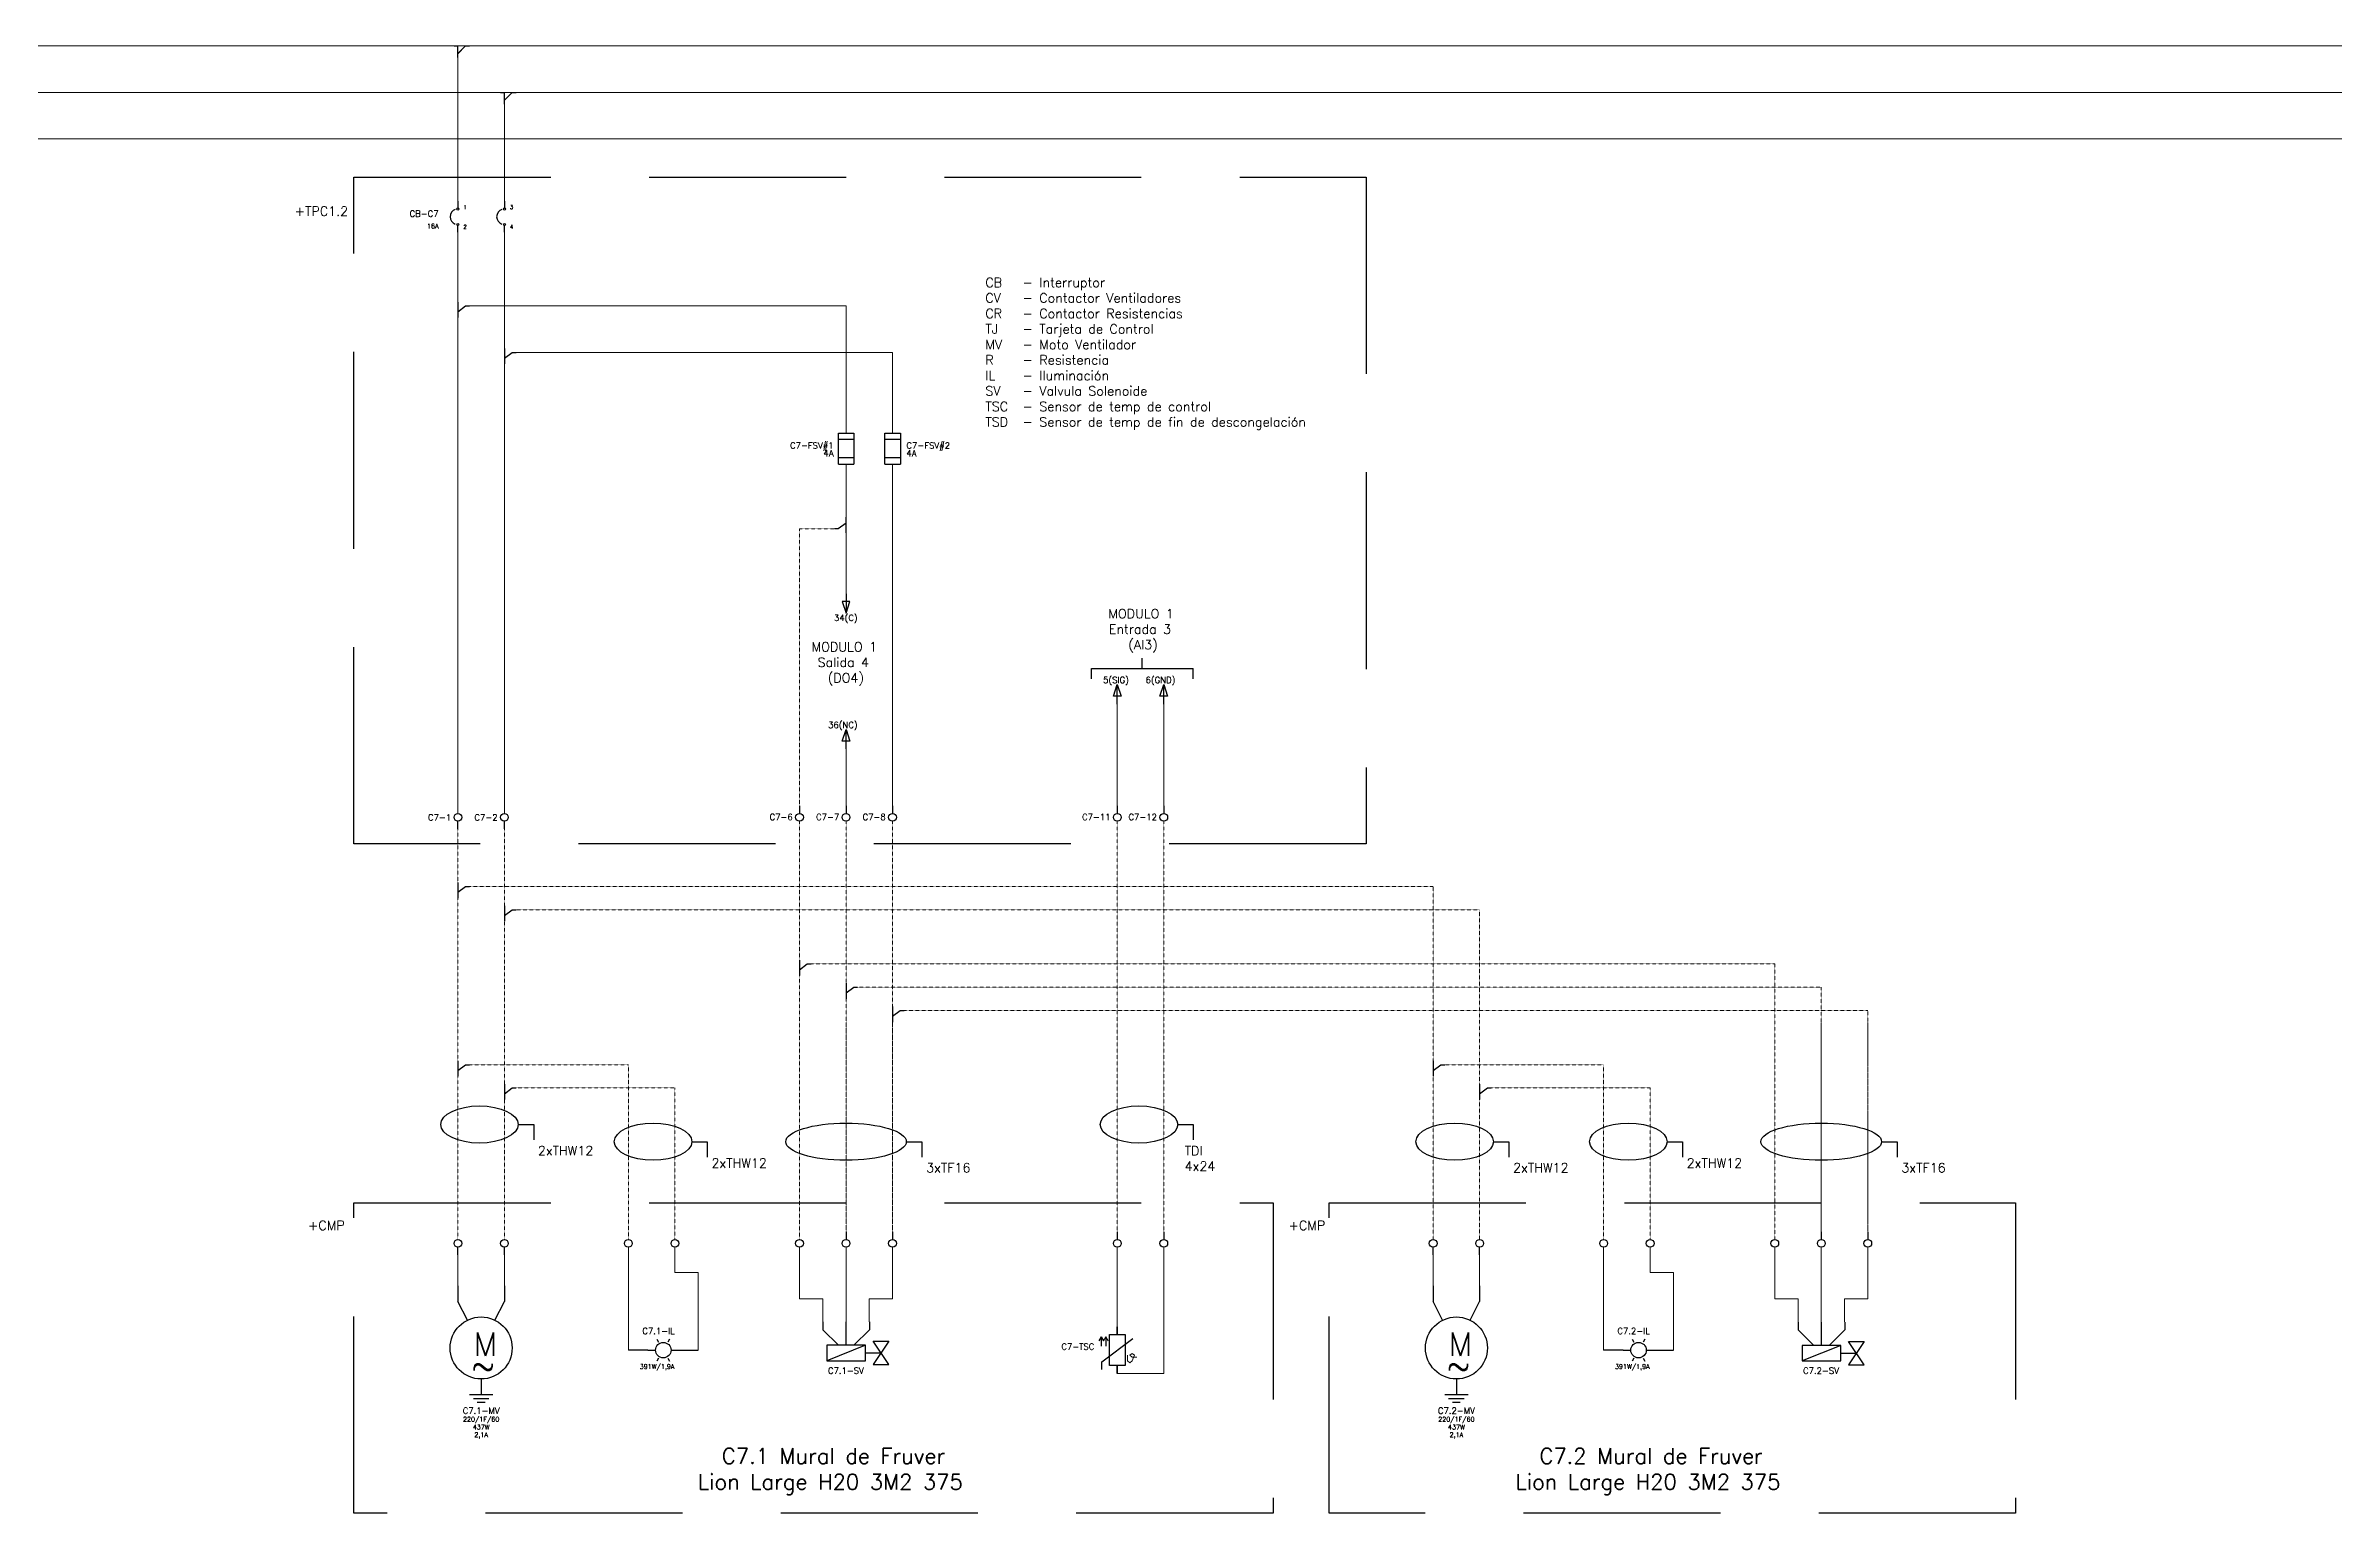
# Model space of a CAD drawing. Header units: inches. Extents: x 75782 to 87231, y -34126 to -18655.
# Drawn here: x 81470 to 82946, y -22496 to -21549 of the extents above; entities that cross this region are included whole.
import ezdxf
from ezdxf.enums import TextEntityAlignment as Align

# ---------------------------------------------------------------- set-up
doc = ezdxf.new("R2010")
doc.units = ezdxf.units.IN
doc.header["$MEASUREMENT"] = 0
doc.linetypes.add('DASHED', pattern=[19.05, 12.7, -6.35])
doc.linetypes.add('EPLANLINE7', pattern=[0])
for name, color, linetype, lineweight in [('A-Cable Belden', 9, 'Continuous', 18), ('A-Cables 220V', 6, 'Continuous', 18), ('SYMBOL', 2, 'Continuous', 25)]:
    doc.layers.add(name, color=color, linetype=linetype, lineweight=lineweight)
doc.layers.add('TEXTOS', color=7, linetype='Continuous')
doc.styles.get("Standard").update_dxf_attribs({"font": 'ROMANS.SHX'})

# ---------------------------------------------------------------- blocks, each defined once
blk = doc.blocks.new('derivación inferior')
for p, q in [((-2.5, 0), (0, 0)), ((0, -7.5), (0, 0)), ((0, -5), (5, 0)), ((5, 0), (7.5, 0))]:
    blk.add_line(p, q)
blk = doc.blocks.new('2F Breaker')
for p, q in [((0, 0), (0, -4.3)), ((30, 0), (30, -4.3)), ((0, -20), (0, -15.7)), ((30, -20), (30, -15.7))]:
    blk.add_line(p, q)
for centre in [(0, -5), (0, -15), (30, -5), (30, -15)]:
    blk.add_circle(centre, 0.653)
for centre in [(0, -10), (30, -10)]:
    blk.add_arc(centre, 5, 110, 250)
for s, p in [('1', (3.6, -5)), ('3', (33.6, -5)), ('2', (3.6, -17.7)), ('4', (33.6, -17.7))]:
    blk.add_text(s, height=2.5).set_placement(p)
at = {"flags": 4}
for tag, height, p in [('FEATURES', 3, (-12.5, -17.5)), ('NAME', 4, (-12.5, -10))]:
    blk.add_attdef(tag, text='', height=height, dxfattribs=at).set_placement(p, align=Align.RIGHT)
blk = doc.blocks.new('2F motor')
for p, q in [((0, 0), (0, -10)), ((30, 0), (30, -10)), ((6.1, -22.1), (0, -10)), ((23.9, -22.1), (30, -10)), ((7.5, -70), (22.5, -70)), ((10, -72.5), (20, -72.5)), ((15, -60), (15, -70)), ((12.5, -75), (17.5, -75))]:
    blk.add_line(p, q)
blk.add_circle((15, -40), 20)
blk.add_text('M', height=15).set_placement((10, -45))
at = {"insert": (8.6, -43.8), "char_height": 15, "width": 78.304, "attachment_point": 1}
blk.add_mtext('{\\Fsimplex|c0;~}', dxfattribs=at)
at = {"flags": 4}
for tag, height, p in [('VOLTAJE', 3, (15, -87.5)), ('NAME', 4, (15, -82.5)), ('CURRENT', 3, (15, -97.5)), ('HP', 3, (15, -92.5))]:
    blk.add_attdef(tag, text='', height=height, dxfattribs=at).set_placement(p, align=Align.CENTER)
blk = doc.blocks.new('derivación a la derecha')
for p, q in [((0, 2.5), (0, -7.5)), ((0, -3.75), (5, 0)), ((5, 0), (7.5, 0))]:
    blk.add_line(p, q)
blk = doc.blocks.new('Temperature sensor')
for p, q in [((-10, -22.5), (10, -7.5)), ((-10, -27.5), (-10, -22.5))]:
    blk.add_line(p, q)
for points in [[(0, 0), (0, 0), (0, -5), (0, -5)], [(-5, -5), (5, -5), (5, -25), (-5, -25)], [(0, -30), (0, -30), (0, -25), (0, -25)]]:
    blk.add_lwpolyline(points, close=True)
at = {"layer": 'SYMBOL', "color": 0, "linetype": 'EPLANLINE7', "lineweight": 25}
for p, q in [((-10.4, -6.5), (-11.9, -8.9)), ((-10.4, -6.5), (-10.4, -12.5)), ((-10.4, -6.5), (-8.9, -8.9)), ((-7.4, -6.5), (-7.4, -12.5))]:
    blk.add_line(p, q, dxfattribs=at)
at = {"layer": 'SYMBOL', "color": 0, "linetype": 'EPLANLINE7', "lineweight": 13}
for p, q in [((-7.4, -6.5), (-8.9, -8.9)), ((-7.4, -6.5), (-5.9, -8.9)), ((-7.4, -12.5), (-7.4, -12.5)), ((-7.4, -12.5), (-7.4, -12.5)), ((6.6, -18.3), (6.6, -21.9)), ((6.6, -21.9), (8.1, -23.1)), ((9.6, -17.1), (8.1, -18.3)), ((8.1, -18.3), (9.6, -19.5)), ((8.1, -23.1), (9.6, -21.9)), ((11.1, -18.3), (9.6, -17.1)), ((9.6, -21.9), (11.1, -18.3)), ((9.6, -19.5), (12.6, -19.5))]:
    blk.add_line(p, q, dxfattribs=at)
at = {"flags": 4}
blk.add_attdef('NAME', text='', height=4, dxfattribs=at).set_placement((-14.8, -14.6), align=Align.RIGHT)
blk = doc.blocks.new('Arrow-down')
for p, q in [((0, 0), (0, -12.5)), ((2.5, -5), (-2.5, -5)), ((-2.5, -5), (0, -12.5)), ((0, -12.5), (2.5, -5))]:
    blk.add_line(p, q)
at = {"flags": 4}
blk.add_attdef('NAME', text='', height=4, dxfattribs=at).set_placement((7.5, -17.5), align=Align.RIGHT)
blk = doc.blocks.new('Arrow-up')
for p, q in [((-2.5, 5), (0, 12.5)), ((2.5, 5), (-2.5, 5)), ((0, 0), (0, 12.5)), ((0, 12.5), (2.5, 5))]:
    blk.add_line(p, q)
at = {"flags": 4}
blk.add_attdef('NAME', text='', height=4, dxfattribs=at).set_placement((7.5, 13.5), align=Align.RIGHT)
blk = doc.blocks.new('Fusible')
at = {"color": 0, "ltscale": 0.1}
for p, q in [((45791, 2917.9), (45791, 2937.9)), ((45791, 2937.9), (45801, 2937.9)), ((45791, 2933.9), (45801, 2933.9)), ((45801, 2937.9), (45801, 2917.9)), ((45801, 2921.9), (45791, 2921.9)), ((45791, 2917.9), (45801, 2917.9))]:
    blk.add_line(p, q, dxfattribs=at)
at = {"flags": 4}
for p in [(45787.9, 2927.9), (45787.9, 2922.9)]:
    blk.add_attdef('NAME', text='', height=4, dxfattribs=at).set_placement(p, align=Align.RIGHT)
blk = doc.blocks.new('fusible1')
at = {"color": 0, "ltscale": 0.1}
for p, q in [((45821, 2917.9), (45821, 2937.9)), ((45821, 2937.9), (45831, 2937.9)), ((45821, 2933.9), (45831, 2933.9)), ((45831, 2937.9), (45831, 2917.9)), ((45831, 2921.9), (45821, 2921.9)), ((45821, 2917.9), (45831, 2917.9))]:
    blk.add_line(p, q, dxfattribs=at)
at = {"flags": 4}
for p in [(45834.9, 2927.9), (45834.9, 2922.9)]:
    blk.add_attdef('NAME', p, '', height=4, dxfattribs=at)
blk = doc.blocks.new('Borne - abajo')
blk.add_line((0, 0), (0, 5))
blk.add_circle((0, 7.5), 2.5)
at = {"flags": 4}
blk.add_attdef('NAME', text='', height=4, dxfattribs=at).set_placement((-4.4, 5.3), align=Align.RIGHT)
blk.add_attdef('#', (4.6, 5.9), '', height=3, dxfattribs=at)
blk = doc.blocks.new('Borne - arriba')
blk.add_line((0, 0), (0, -5))
blk.add_circle((0, -7.5), 2.5)
at = {"flags": 4}
blk.add_attdef('NAME', text='', height=4, dxfattribs=at).set_placement((-4.4, -9.3), align=Align.RIGHT)
blk.add_attdef('#', (4.6, -8.9), '', height=3, dxfattribs=at)
blk = doc.blocks.new('Pilot Light')
for p, q in [((-10, 0), (-5, 0)), ((-4.1, 7.1), (-3, 5.2)), ((4.1, 7.1), (3, 5.2)), ((5, 0), (10, 0)), ((-3, -5.2), (-4.1, -7.1)), ((3, -5.2), (4.1, -7.1))]:
    blk.add_line(p, q)
blk.add_circle((0, 0), 5)
at = {"flags": 4}
for tag, height, p in [('NAME', 4, (7.4, 10.4)), ('COLOR', 3, (7.2, -12.1))]:
    blk.add_attdef(tag, text='', height=height, dxfattribs=at).set_placement(p, align=Align.RIGHT)
blk = doc.blocks.new('AMI-140')
at = {"ltscale": 0.1}
for p, q in [((97291.8, 2.1), (97291.8, -2.9)), ((97306.8, -12.9), (97306.8, 2.1)), ((97321.8, 2.1), (97321.8, -2.9)), ((97291.8, -2.9), (97301.8, -12.9)), ((97294.3, -12.9), (97294.3, -22.9)), ((97319.3, -12.9), (97294.3, -12.9)), ((97319.3, -12.9), (97294.3, -22.9)), ((97321.8, -2.9), (97311.8, -12.9)), ((97319.3, -22.9), (97319.3, -12.9)), ((97324.3, -10.4), (97334.3, -10.4)), ((97334.3, -25.4), (97324.3, -10.4)), ((97334.3, -10.4), (97324.3, -25.4)), ((97294.3, -22.9), (97319.3, -22.9)), ((97319.3, -17.9), (97329.3, -17.9)), ((97324.3, -25.4), (97334.3, -25.4))]:
    blk.add_line(p, q, dxfattribs=at)
at = {"flags": 4}
blk.add_attdef('NAME', text='', height=4, dxfattribs=at).set_placement((97318.2, -31.4), align=Align.RIGHT)

msp = doc.modelspace()

# ---------------------------------------------------------------- linework, layer by layer
at = {"ltscale": 0.1}
for p, q in [((82144.2, -21957.2), (82144.2, -21950.5)), ((82144.2, -21950.5), (82209.7, -21950.5)), ((82176.9, -21950.5), (82176.9, -21943.8)), ((82209.7, -21957.2), (82209.7, -21950.5)), ((81774.3, -22244.7), (81784.3, -22244.7)), ((81784.3, -22244.7), (81784.3, -22254.7)), ((82199.8, -22244.7), (82209.8, -22244.7)), ((82209.8, -22244.7), (82209.8, -22254.7)), ((81886.3, -22255.8), (81896.3, -22255.8)), ((81896.3, -22255.8), (81896.3, -22265.8)), ((82024.8, -22255.8), (82034.8, -22255.8)), ((82034.8, -22255.8), (82034.8, -22265.8)), ((82403.5, -22255.8), (82413.5, -22255.8)), ((82413.5, -22255.8), (82413.5, -22265.8)), ((82515.5, -22255.8), (82525.5, -22255.8)), ((82525.5, -22255.8), (82525.5, -22265.8)), ((82653.9, -22255.8), (82663.9, -22255.8)), ((82663.9, -22255.8), (82663.9, -22265.8))]:
    msp.add_line(p, q, dxfattribs=at)
for p, q in [((81985.8, -22313.9), (81985.8, -22318.9)), ((81985.8, -22313.9), (81985.8, -22318.9)), ((81985.8, -22313.9), (81985.8, -22318.9)), ((81985.8, -22313.9), (81985.8, -22318.9)), ((82015.8, -22313.9), (82015.8, -22318.9)), ((82015.8, -22313.9), (82015.8, -22318.9)), ((82015.8, -22313.9), (82015.8, -22318.9)), ((82015.8, -22313.9), (82015.8, -22318.9)), ((82160.8, -22313.9), (82160.8, -22318.9)), ((82190.8, -22313.9), (82190.8, -22318.9)), ((82615, -22313.9), (82615, -22318.9)), ((82615, -22313.9), (82615, -22318.9)), ((82615, -22313.9), (82615, -22318.9)), ((82615, -22313.9), (82615, -22318.9)), ((82645, -22313.9), (82645, -22318.9)), ((82645, -22313.9), (82645, -22318.9)), ((82645, -22313.9), (82645, -22318.9)), ((82645, -22313.9), (82645, -22318.9)), ((81735.4, -22328.9), (81735.4, -22323.9)), ((81765.4, -22328.9), (81765.4, -22323.9)), ((82364.6, -22328.9), (82364.6, -22323.9)), ((82394.6, -22328.9), (82394.6, -22323.9)), ((81857.9, -22390.3), (81845.4, -22390.3)), ((81877.9, -22390.3), (81890.4, -22390.3)), ((82487.1, -22390.3), (82474.6, -22390.3)), ((82507.1, -22390.3), (82519.6, -22390.3))]:
    msp.add_line(p, q)
at = {"linetype": 'DASHED', "ltscale": 10}
for points in [[(81668.3, -21633.4), (82321.3, -21633.4), (82321.3, -22063.7), (81668.3, -22063.7)], [(81668.3, -22295.3), (82261.3, -22295.2), (82261.3, -22495.5), (81668.3, -22495.5)], [(82297.5, -22295.3), (82740.4, -22295.2), (82740.4, -22495.5), (82297.5, -22495.5)]]:
    msp.add_lwpolyline(points, close=True, dxfattribs=at)
for centre in [(81735.4, -22321.4), (81765.4, -22321.4), (81845.4, -22321.4), (81875.4, -22321.4), (81955.8, -22321.4), (81985.8, -22321.4), (81985.8, -22321.4), (81985.8, -22321.4), (81985.8, -22321.4), (81985.8, -22321.4), (81985.8, -22321.4), (82015.8, -22321.4), (82015.8, -22321.4), (82015.8, -22321.4), (82015.8, -22321.4), (82015.8, -22321.4), (82015.8, -22321.4), (82160.8, -22321.4), (82190.8, -22321.4), (82364.6, -22321.4), (82394.6, -22321.4), (82474.6, -22321.4), (82504.6, -22321.4), (82585, -22321.4), (82615, -22321.4), (82615, -22321.4), (82615, -22321.4), (82615, -22321.4), (82615, -22321.4), (82615, -22321.4), (82645, -22321.4), (82645, -22321.4), (82645, -22321.4), (82645, -22321.4), (82645, -22321.4), (82645, -22321.4)]:
    msp.add_circle(centre, 2.5)
at = {"ltscale": 0.1}
for centre, major_axis, ratio in [((81749.3, -22244.7), (-25, 0), 0.48), ((82174.8, -22244.7), (-25, 0), 0.48), ((81861.3, -22255.8), (-25, 0), 0.48), ((81985.8, -22255.8), (-38.9, 0), 0.308382), ((82378.5, -22255.8), (-25, 0), 0.48), ((82490.5, -22255.8), (-25, 0), 0.48), ((82615, -22255.8), (-38.9, 0), 0.308382)]:
    msp.add_ellipse(centre, major_axis=major_axis, ratio=ratio, dxfattribs=at)
at = {"layer": 'A-Cable Belden'}
for p, q in [((82160.8, -22044), (82160.8, -21973.4)), ((82190.8, -21973.4), (82190.8, -22044)), ((82160.8, -22377.8), (82160.8, -22323.9)), ((82190.8, -22323.9), (82190.8, -22405.3)), ((82190.8, -22405.3), (82160.8, -22405.3))]:
    msp.add_line(p, q, dxfattribs=at)
at = {"layer": 'A-Cable Belden', "linetype": 'DASHED', "ltscale": 0.01}
for p, q in [((82160.8, -22049), (82160.8, -22313.9)), ((82190.8, -22049), (82190.8, -22313.9))]:
    msp.add_line(p, q, dxfattribs=at)
at = {"layer": 'A-Cables 220V'}
for p, q in [((80133, -21548.8), (86791.7, -21548.8)), ((81735.4, -21649), (81735.4, -21548.8)), ((80163, -21578.8), (86791.7, -21578.8)), ((81765.4, -21649), (81765.4, -21578.8)), ((80193, -21608.8), (86791.7, -21608.8)), ((81735.4, -21669), (81735.4, -21714)), ((81765.4, -21669), (81765.4, -21744)), ((81742.9, -21716.5), (81985.8, -21716.5)), ((81985.8, -21716.5), (81985.8, -21798.6)), ((81735.4, -21724), (81735.4, -22044)), ((81772.9, -21746.5), (82015.8, -21746.5)), ((82015.8, -21746.5), (82015.8, -21798.6)), ((81765.4, -21754), (81765.4, -22044)), ((81985.8, -21818.6), (81985.8, -21902.3)), ((82015.8, -21818.6), (82015.8, -22044)), ((81985.8, -22002.4), (81985.8, -22044)), ((81735.4, -22323.9), (81735.4, -22348.9)), ((81765.4, -22323.9), (81765.4, -22348.9)), ((81845.4, -22323.9), (81845.4, -22390.3)), ((81875.4, -22323.9), (81875.4, -22340.3)), ((81955.8, -22323.9), (81955.8, -22357.1)), ((81985.8, -22323.9), (81985.8, -22383.2)), ((81985.8, -22323.9), (81985.8, -22372.1)), ((81985.8, -22323.9), (81985.8, -22372.1)), ((82015.8, -22323.9), (82015.8, -22357.1)), ((82364.6, -22323.9), (82364.6, -22348.9)), ((82394.6, -22323.9), (82394.6, -22348.9)), ((82474.6, -22323.9), (82474.6, -22390.3)), ((82504.6, -22323.9), (82504.6, -22340.3)), ((82585, -22323.9), (82585, -22357.1)), ((82615, -22323.9), (82615, -22383.2)), ((82615, -22323.9), (82615, -22372.1)), ((82615, -22323.9), (82615, -22372.1)), ((82645, -22323.9), (82645, -22357.1)), ((81890.4, -22340.3), (81875.4, -22340.3)), ((81890.4, -22390.3), (81890.4, -22340.3)), ((82519.6, -22340.3), (82504.6, -22340.3)), ((82519.6, -22390.3), (82519.6, -22340.3)), ((81970.8, -22357.1), (81955.8, -22357.1)), ((81970.8, -22372.1), (81970.8, -22357.1)), ((82000.8, -22372.1), (82000.8, -22357.1)), ((82000.8, -22357.1), (82015.8, -22357.1)), ((82600, -22357.1), (82585, -22357.1)), ((82600, -22372.1), (82600, -22357.1)), ((82630, -22372.1), (82630, -22357.1)), ((82630, -22357.1), (82645, -22357.1))]:
    msp.add_line(p, q, dxfattribs=at)
at = {"layer": 'A-Cables 220V', "linetype": 'DASHED', "ltscale": 0.01}
for p, q in [((81955.8, -21860.4), (81980.8, -21860.4)), ((81955.8, -21860.4), (81955.8, -22039)), ((81735.4, -22054), (81735.4, -22318.9)), ((81765.4, -22054), (81765.4, -22318.9)), ((81955.8, -22049), (81955.8, -22318.9)), ((81985.8, -22049), (81985.8, -22313.9)), ((81985.8, -22049), (81985.8, -22318.9)), ((81985.8, -22054), (81985.8, -22313.9)), ((82015.8, -22049), (82015.8, -22318.9)), ((82015.8, -22054), (82015.8, -22313.9)), ((82364.6, -22091.1), (81740.4, -22091.1)), ((82364.6, -22091.1), (82364.6, -22318.9)), ((82394.6, -22106.1), (81770.4, -22106.1)), ((82394.6, -22106.1), (82394.6, -22318.9)), ((82585, -22141.1), (81963.3, -22141.1)), ((82585, -22318.9), (82585, -22141.1)), ((82615, -22156.1), (81990.8, -22156.1)), ((82615, -22156.1), (82615, -22313.9)), ((82615, -22156.1), (82615, -22318.9)), ((82615, -22156.1), (82615, -22313.9)), ((82645, -22171.1), (82020.8, -22171.1)), ((82645, -22171.1), (82645, -22318.9)), ((82645, -22171.1), (82645, -22313.9)), ((81985.8, -22178.9), (81985.8, -22313.9)), ((82015.8, -22178.9), (82015.8, -22313.9)), ((82615, -22178.9), (82615, -22313.9)), ((82645, -22178.9), (82645, -22313.9)), ((81845.4, -22206.1), (81742.9, -22206.1)), ((81845.4, -22206.1), (81845.4, -22318.9)), ((82474.6, -22206.1), (82372.1, -22206.1)), ((82474.6, -22206.1), (82474.6, -22318.9)), ((81875.4, -22221.1), (81772.9, -22221.1)), ((81875.4, -22221.1), (81875.4, -22318.9)), ((82504.6, -22221.1), (82402.1, -22221.1)), ((82504.6, -22221.1), (82504.6, -22318.9)), ((81985.8, -22237.7), (81985.8, -22306.8)), ((82015.8, -22237.7), (82015.8, -22306.8)), ((82615, -22237.7), (82615, -22306.8)), ((82645, -22237.7), (82645, -22306.8))]:
    msp.add_line(p, q, dxfattribs=at)

# ---------------------------------------------------------------- block references
for name, p in [('derivación inferior', (81735.4, -21548.7)), ('derivación inferior', (81735.4, -21548.8)), ('derivación inferior', (81765.4, -21578.8)), ('derivación a la derecha', (81735.4, -21716.5)), ('derivación a la derecha', (81765.4, -21746.5)), ('derivación a la derecha', (81735.4, -22091.1)), ('derivación a la derecha', (81765.4, -22106.1)), ('derivación a la derecha', (81955.8, -22141.1)), ('derivación a la derecha', (81985.8, -22156.1)), ('derivación a la derecha', (82015.8, -22171.1)), ('derivación a la derecha', (81735.4, -22206.1)), ('derivación a la derecha', (82364.6, -22206.1)), ('derivación a la derecha', (81765.4, -22221.1)), ('derivación a la derecha', (82394.6, -22221.1))]:
    msp.add_blockref(name, p)
ref = msp.add_blockref('2F Breaker', (81735.4, -21649))
ref.add_attrib('NAME', 'CB-C7', dxfattribs={"height": 4}).set_placement((81722.9, -21659), align=Align.RIGHT)
ref.add_attrib('FEATURES', '16A', dxfattribs={"height": 3}).set_placement((81722.9, -21666.5), align=Align.RIGHT)
ref = msp.add_blockref('Fusible', (36189.9, -24736.5))
ref.add_attrib('NAME', 'C7-FSV#1', dxfattribs={"height": 4}).set_placement((81977.8, -21808.6), align=Align.RIGHT)
ref.add_attrib('NAME', '4A', dxfattribs={"height": 4}).set_placement((81977.8, -21813.6), align=Align.RIGHT)
ref = msp.add_blockref('fusible1', (36189.9, -24736.5))
ref.add_attrib('NAME', 'C7-FSV#2', (82024.8, -21808.6), dxfattribs={"height": 4})
ref.add_attrib('NAME', '4A', (82024.8, -21813.6), dxfattribs={"height": 4})
at = {"rotation": 180}
msp.add_blockref('derivación a la derecha', (81985.8, -21860.4), dxfattribs=at)
ref = msp.add_blockref('Arrow-down', (81985.8, -21902.3))
ref.add_attrib('NAME', '34(C)', dxfattribs={"height": 4}).set_placement((81993.3, -21919.8), align=Align.RIGHT)
ref = msp.add_blockref('Arrow-up', (82160.8, -21973.4))
ref.add_attrib('NAME', '5(SIG)', dxfattribs={"height": 4}).set_placement((82168.3, -21959.9), align=Align.RIGHT)
ref = msp.add_blockref('Arrow-up', (82190.8, -21973.4))
ref.add_attrib('NAME', '6(GND)', dxfattribs={"height": 4}).set_placement((82198.3, -21959.9), align=Align.RIGHT)
ref = msp.add_blockref('Arrow-up', (81985.8, -22002.4))
ref.add_attrib('NAME', '36(NC)', dxfattribs={"height": 4}).set_placement((81993.3, -21988.9), align=Align.RIGHT)
ref = msp.add_blockref('Borne - arriba', (81955.8, -22039))
ref.add_attrib('NAME', 'C7-6', dxfattribs={"height": 4}).set_placement((81951.4, -22048.3), align=Align.RIGHT)
ref = msp.add_blockref('Borne - arriba', (81985.8, -22039))
ref.add_attrib('NAME', 'C7-7', dxfattribs={"height": 4}).set_placement((81981.4, -22048.3), align=Align.RIGHT)
ref = msp.add_blockref('Borne - arriba', (82015.8, -22039))
ref.add_attrib('NAME', 'C7-8', dxfattribs={"height": 4}).set_placement((82011.4, -22048.3), align=Align.RIGHT)
ref = msp.add_blockref('Borne - arriba', (82160.8, -22039))
ref.add_attrib('NAME', 'C7-11', dxfattribs={"height": 4}).set_placement((82156.4, -22048.3), align=Align.RIGHT)
ref = msp.add_blockref('Borne - arriba', (82190.8, -22039))
ref.add_attrib('NAME', 'C7-12', dxfattribs={"height": 4}).set_placement((82186.4, -22048.3), align=Align.RIGHT)
ref = msp.add_blockref('Borne - abajo', (81735.4, -22054))
ref.add_attrib('NAME', 'C7-1', dxfattribs={"height": 4}).set_placement((81731, -22048.6), align=Align.RIGHT)
ref = msp.add_blockref('Borne - abajo', (81765.4, -22054))
ref.add_attrib('NAME', 'C7-2', dxfattribs={"height": 4}).set_placement((81761, -22048.6), align=Align.RIGHT)
ref = msp.add_blockref('2F motor', (81735.4, -22348.9))
ref.add_attrib('CURRENT', '2,1A', dxfattribs={"height": 3}).set_placement((81750.4, -22446.4), align=Align.CENTER)
ref.add_attrib('HP', '437W', dxfattribs={"height": 3}).set_placement((81750.4, -22441.4), align=Align.CENTER)
ref.add_attrib('VOLTAJE', '220/1F/60', dxfattribs={"height": 3}).set_placement((81750.4, -22436.4), align=Align.CENTER)
ref.add_attrib('NAME', 'C7.1-MV', dxfattribs={"height": 4}).set_placement((81750.4, -22431.4), align=Align.CENTER)
ref = msp.add_blockref('2F motor', (82364.6, -22348.9))
ref.add_attrib('CURRENT', '2,1A', dxfattribs={"height": 3}).set_placement((82379.6, -22446.4), align=Align.CENTER)
ref.add_attrib('HP', '437W', dxfattribs={"height": 3}).set_placement((82379.6, -22441.4), align=Align.CENTER)
ref.add_attrib('VOLTAJE', '220/1F/60', dxfattribs={"height": 3}).set_placement((82379.6, -22436.4), align=Align.CENTER)
ref.add_attrib('NAME', 'C7.2-MV', dxfattribs={"height": 4}).set_placement((82379.6, -22431.4), align=Align.CENTER)
ref = msp.add_blockref('Pilot Light', (81867.9, -22390.3))
ref.add_attrib('NAME', 'C7.1-IL', dxfattribs={"height": 4}).set_placement((81875.3, -22379.9), align=Align.RIGHT)
ref.add_attrib('COLOR', '391W/1,9A', dxfattribs={"height": 3}).set_placement((81875.1, -22402.4), align=Align.RIGHT)
ref = msp.add_blockref('AMI-140', (-15320.9, -22374.2))
ref.add_attrib('NAME', 'C7.1-SV', dxfattribs={"height": 4}).set_placement((81997.3, -22405.6), align=Align.RIGHT)
ref = msp.add_blockref('Temperature sensor', (82160.8, -22375.3))
ref.add_attrib('NAME', 'C7-TSC', dxfattribs={"height": 4}).set_placement((82146, -22390), align=Align.RIGHT)
ref = msp.add_blockref('Pilot Light', (82497.1, -22390.3))
ref.add_attrib('NAME', 'C7.2-IL', dxfattribs={"height": 4}).set_placement((82504.4, -22379.9), align=Align.RIGHT)
ref.add_attrib('COLOR', '391W/1,9A', dxfattribs={"height": 3}).set_placement((82504.3, -22402.4), align=Align.RIGHT)
ref = msp.add_blockref('AMI-140', (-14691.7, -22374.3))
ref.add_attrib('NAME', 'C7.2-SV', dxfattribs={"height": 4}).set_placement((82626.4, -22405.6), align=Align.RIGHT)

# ---------------------------------------------------------------- texts
at = {"layer": 'TEXTOS', "char_height": 6, "attachment_point": 1}
for s, width, insert in [('+TPC1.2', 26.886, (81630.1, -21652.4)), ('CB^I- Interruptor\\PCV^I- Contactor Ventiladores\\PCR^I- Contactor Resistencias\\PTJ^I- Tarjeta de Control\\PMV^I- Moto Ventilador\\PR^I- Resistencia\\PIL^I- Iluminación\\PSV^I- Valvula Solenoide\\PTSC^I- Sensor de temp de control\\PTSD^I- Sensor de temp de fin de descongelación', 252.141, (82075.7, -21698.4)), ('\\pi103.78;MODULO 1\\P\\pi104.07;Entrada 3\\P\\pi116.64;(AI3)', 252.141, (82051.3, -21912.1)), ('\\pi103.78;MODULO 1\\P\\pi107.64;Salida 4\\P\\pi114.21;(DO4)', 252.141, (81859.8, -21933.5)), ('2xTHW12', 128.511, (81787, -22258.6)), ('TDI\\P4x24', 128.511, (82204.3, -22258.6)), ('2xTHW12', 128.511, (81899, -22266.6)), ('3xTF16', 128.511, (82037.5, -22269.6)), ('2xTHW12', 128.511, (82416.2, -22269.6)), ('2xTHW12', 128.511, (82528.2, -22266.6)), ('3xTF16', 128.511, (82666.7, -22269.6)), ('+CMP', 26.886, (81638.7, -22306.8)), ('+CMP', 26.886, (82271.3, -22306.8))]:
    msp.add_mtext_dynamic_manual_height_columns(s, width=width, gutter_width=1250, heights=[0], dxfattribs=dict(at, insert=insert))
at = {"layer": 'TEXTOS', "linetype": 'DASHED', "ltscale": 0.1, "char_height": 10, "attachment_point": 1}
for s, width, insert in [('\\pi170.96;C7.1 Mural de Fruver\\P\\pi155.49;Lion Large H20 3M2 375', 507.162, (81734.7, -22453.6)), ('\\pi112.47;C7.2 Mural de Fruver\\P\\pi96.995;Lion Large H20 3M2 375', 390.179, (82320.7, -22453.6))]:
    msp.add_mtext_dynamic_manual_height_columns(s, width=width, gutter_width=1250, heights=[0], dxfattribs=dict(at, insert=insert))

doc.saveas('drawing.dxf')
